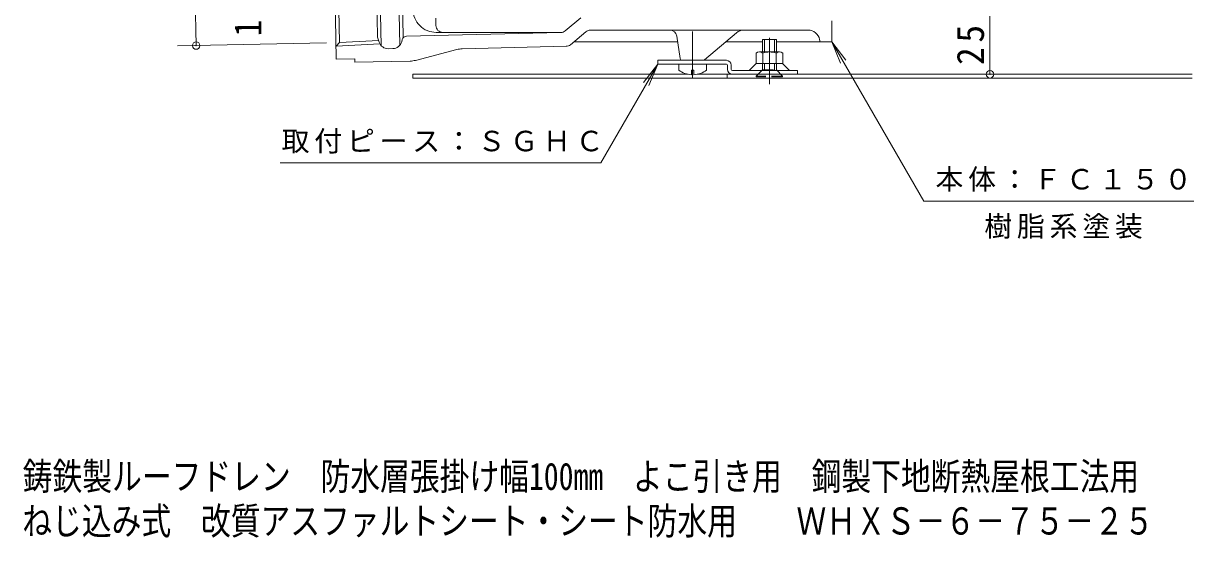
# Model space of a CAD drawing. Units: millimetres at full size, sheet at 1:4; details may follow other scales. Extents: x -428 to 457, y -549 to 474.
# Drawn here: x -337.7 to 162, y -549.4 to -328.2 of the extents above; entities that cross this region are included whole.
import ezdxf
from ezdxf.enums import TextEntityAlignment as Align

# ---------------------------------------------------------------- set-up
doc = ezdxf.new("R2010")
doc.units = ezdxf.units.MM
doc.header["$LTSCALE"] = 4
doc.header["$PDMODE"] = 32
doc.header["$PDSIZE"] = 3.2
doc.linetypes.add('CHAIN1', pattern=[8, 5, -1, 1, -1])
doc.linetypes.add('DASHED1', pattern=[1.8, 1.2, -0.6])
for name, color, linetype, lineweight in [('0-0_通り芯', 3, 'Continuous', 9), ('0-4_その他', 7, 'Continuous', 9), ('0-5_寸法', 7, 'Continuous', 9), ('0-8', 2, 'Continuous', 9), ('0-A', 2, 'Continuous', 9)]:
    doc.layers.add(name, color=color, linetype=linetype, lineweight=lineweight)
doc.layers.add('F-5_F-5ﾚｲﾔ', color=2, linetype='Continuous')
doc.styles.add('ＭＳ ゴシック', font='')
doc.styles.get('ＭＳ ゴシック').set_extended_font_data('MS Gothic')

msp = doc.modelspace()

# ---------------------------------------------------------------- linework, layer by layer
at = {"layer": '0-0_通り芯'}
for p, q in [((-205.15, -244.633), (-203.134, -343.654)), ((-183.825, -337.844), (-185.622, -249.61)), ((-175.827, -337.681), (-177.624, -249.447)), ((-185.401, -334.146), (-187.044, -253.462)), ((-174.392, -334.459), (-176.059, -252.605)), ((-160.316, -329.134), (-160.316, -326.075)), ((-104.717, -331.458), (-98.017, -325.836)), ((9.82, -327.134), (9.82, -336.134)), ((-185.359, -334.145), (-184.685, -336.334)), ((-172.903, -333.74), (-106.574, -332.159)), ((-160.181, -332.134), (-106.252, -332.134)), ((-102.471, -337.406), (-95.833, -331.836)), ((-93.905, -331.134), (-0.279, -331.134)), ((-55.331, -343.286), (-56.809, -333.677)), ((-44.922, -343.9), (-31.102, -332.303)), ((-203.248, -338.055), (-184.37, -337.079)), ((-201.758, -336.497), (-184.903, -335.627)), ((-178.816, -339.116), (-180.78, -339.156)), ((-174.79, -335.229), (-175.029, -336.138)), ((-151.311, -339.496), (-169.035, -344.141)), ((-149.014, -339.172), (-104.328, -338.107)), ((-100.955, -336.134), (-56.431, -336.134)), ((-35.666, -336.134), (-19.954, -336.134)), ((-13.954, -336.134), (9.82, -336.134)), ((4.623, -335.153), (4.82, -336.134)), ((-195.136, -343.496), (-203.134, -343.659)), ((-195.105, -344.995), (-195.136, -343.496)), ((-171.366, -344.466), (-195.106, -344.949)), ((-45.565, -344.134), (-54.343, -344.134))]:
    msp.add_line(p, q, dxfattribs=at)
at = {"layer": '0-0_通り芯', "color": 4, "linetype": 'CHAIN1'}
msp.add_line((-49.954, -351.739), (-49.954, -329.643), dxfattribs=at)
at = {"layer": '0-0_通り芯'}
msp.add_lwpolyline([(-203.479, -251.685), (-201.758, -336.497), (-203.248, -338.055)], dxfattribs=at)
for centre, radius, start, end in [((-160.181, -322.134), 10, 179.99928, 270.00029), ((-157.316, -329.134), 3, 180, 270.00012), ((-172.856, -335.739), 2, 91.36562, 165.22299), ((-106.645, -329.16), 3, 271.3656, 310.00017), ((-93.905, -334.134), 3, 90, 130.00003), ((-59.774, -334.134), 3, 8.74616, 90), ((-27.888, -336.134), 5, 90, 130), ((-0.279, -336.134), 5, 11.31006, 90), ((-180.862, -335.157), 4, 197.11235, 271.16628), ((-178.897, -335.117), 4, 271.16629, 345.22115), ((-148.775, -349.169), 10, 91.36553, 104.68655), ((-104.4, -335.108), 3, 271.3656, 310.00055), ((-171.57, -334.468), 10, 271.16663, 284.68655), ((-54.343, -343.134), 1, 188.74616, 270), ((-45.565, -343.134), 1, 270, 310)]:
    msp.add_arc(centre, radius, start, end, dxfattribs=at)
at = {"layer": '0-4_その他'}
for p, q in [((-265.115, -252.893), (-263.385, -337.802)), ((77.863, -350.133), (77.863, -325.134)), ((-271.384, -337.965), (-207.341, -336.661))]:
    msp.add_line(p, q, dxfattribs=at)
for p in [(-263.385, -337.802), (77.863, -350.133)]:
    msp.add_point(p, dxfattribs=at)
at = {"layer": '0-5_寸法'}
for p, q in [((9.82, -336.134), (15.907, -344.067)), ((9.82, -336.134), (13.646, -345.372)), ((-64.954, -345.734), (-89.476, -388.206)), ((-64.954, -345.734), (-71.042, -353.667)), ((-64.954, -345.734), (-68.781, -354.973)), ((-227.317, -388.206), (-89.476, -388.206))]:
    msp.add_line(p, q, dxfattribs=at)
msp.add_lwpolyline([(9.82, -336.134), (49.395, -404.68), (169.416, -404.68)], dxfattribs=at)
at = {"layer": '0-8', "linetype": 'CHAIN1'}
msp.add_line((-16.954, -334.405), (-16.954, -354.533), dxfattribs=at)
at = {"layer": '0-8'}
for p, q in [((-35.454, -344.134), (-64.954, -344.134)), ((-64.954, -345.734), (-64.954, -344.134)), ((-35.454, -345.734), (-64.954, -345.734)), ((-34.954, -346.234), (-34.954, -348.033)), ((-33.354, -348.033), (-33.354, -346.234)), ((-32.854, -348.533), (-9.541, -348.533)), ((-22.616, -345.533), (-25.616, -348.533)), ((-22.266, -345.533), (-11.641, -345.533)), ((-11.291, -345.533), (-8.291, -348.533)), ((-9.541, -348.533), (-4.954, -348.533)), ((-4.954, -348.533), (-4.954, -350.133)), ((-170.18, -350.133), (-170.18, -351.734)), ((-51.946, -350.133), (-170.18, -350.133)), ((164.82, -351.733), (-170.18, -351.733)), ((164.82, -350.133), (-47.962, -350.133)), ((-35.179, -350.133), (-35.179, -351.733))]:
    msp.add_line(p, q, dxfattribs=at)
for centre, radius, start, end in [((-35.454, -346.234), 2.1, 0, 90), ((-35.454, -346.234), 0.5, 0, 90), ((-32.854, -348.033), 2.1, 180, 270), ((-32.854, -348.033), 0.5, 180, 270)]:
    msp.add_arc(centre, radius, start, end, dxfattribs=at)
at = {"layer": '0-A'}
for p, q in [((-13.954, -335.215), (-19.954, -335.215)), ((-19.954, -340.533), (-19.954, -335.215)), ((-19.084, -340.533), (-19.084, -335.215)), ((-14.824, -340.533), (-14.824, -335.215)), ((-13.954, -340.533), (-13.954, -335.215)), ((-22.704, -341.024), (-22.704, -345.533)), ((-21.26, -340.533), (-12.647, -340.533)), ((-19.817, -341.024), (-19.817, -345.533)), ((-14.09, -341.024), (-14.09, -345.533)), ((-11.204, -341.024), (-11.204, -345.533)), ((-55.954, -348.334), (-55.954, -345.734)), ((-50.433, -348.334), (-49.475, -348.334)), ((-50.433, -350.322), (-50.433, -348.334)), ((-49.475, -350.322), (-49.475, -348.334)), ((-43.954, -348.334), (-43.954, -345.734)), ((-22.704, -345.533), (-22.266, -345.533)), ((-11.204, -345.533), (-11.641, -345.533))]:
    msp.add_line(p, q, dxfattribs=at)
at = {"layer": '0-A', "linetype": 'DASHED1'}
for p, q in [((-19.954, -348.265), (-22.604, -350.915)), ((-19.954, -345.533), (-19.954, -348.265)), ((-19.954, -348.265), (-13.954, -348.265)), ((-19.084, -348.265), (-19.084, -345.533)), ((-14.824, -348.265), (-14.824, -345.533)), ((-13.954, -345.533), (-13.954, -348.265)), ((-13.954, -348.265), (-11.304, -350.915)), ((-22.604, -351.215), (-22.604, -350.915)), ((-11.304, -351.215), (-22.604, -351.215))]:
    msp.add_line(p, q, dxfattribs=at)
msp.add_lwpolyline([(-11.304, -351.215), (-11.304, -350.915), (-22.604, -350.915)], dxfattribs=at)
at = {"layer": '0-A'}
for centre, radius, start, end in [((-21.26, -342.901), 2.368, 52.44278, 127.55722), ((-16.954, -349.131), 8.598, 70.548, 109.452), ((-12.647, -342.901), 2.368, 52.44278, 127.55722), ((-49.954, -340.334), 10, 233.13013, 267.25438), ((-49.954, -340.334), 10, 272.74562, 306.86987)]:
    msp.add_arc(centre, radius, start, end, dxfattribs=at)

# ---------------------------------------------------------------- texts
at = {"layer": '0-4_その他', "color": 2, "char_height": 11.73, "attachment_point": 7, "style": 'ＭＳ ゴシック'}
for s, insert, rotation in [("\\T1.28;\\W0.9;1ﾟ10'", (-235.101, -333.811), 90.583), ('\\T1.27;\\W0.95;25', (75.463, -346.133), 90)]:
    msp.add_mtext(s, dxfattribs=dict(at, insert=insert, rotation=rotation))
at = {"layer": '0-5_寸法', "char_height": 8.798, "attachment_point": 7, "style": 'ＭＳ ゴシック'}
for s, insert in [('\\T1.17;取付ピース：ＳＧＨＣ', (-226.659, -384.212)), ('\\T1.17;本体：ＦＣ１５０', (54.405, -400.611)), ('\\T1.17;樹脂系塗装', (75.405, -420.859))]:
    msp.add_mtext(s, dxfattribs=dict(at, insert=insert))
at = {"layer": 'F-5_F-5ﾚｲﾔ', "style": 'ＭＳ ゴシック', "width": 0.8}
for s, p in [('鋳鉄製ルーフドレン\u3000防水層張掛け幅100mm\u3000よこ引き用\u3000鋼製下地断熱屋根工法用', (-337.924, -532.337)), ('ねじ込み式\u3000改質アスファルトシート・シート防水用\u3000\u3000ＷＨＸＳ－６－７５－２５', (-338.116, -551.524))]:
    msp.add_text(s, height=11.73, dxfattribs=at).set_placement(p, align=Align.BOTTOM_LEFT)

doc.saveas('drawing.dxf')
